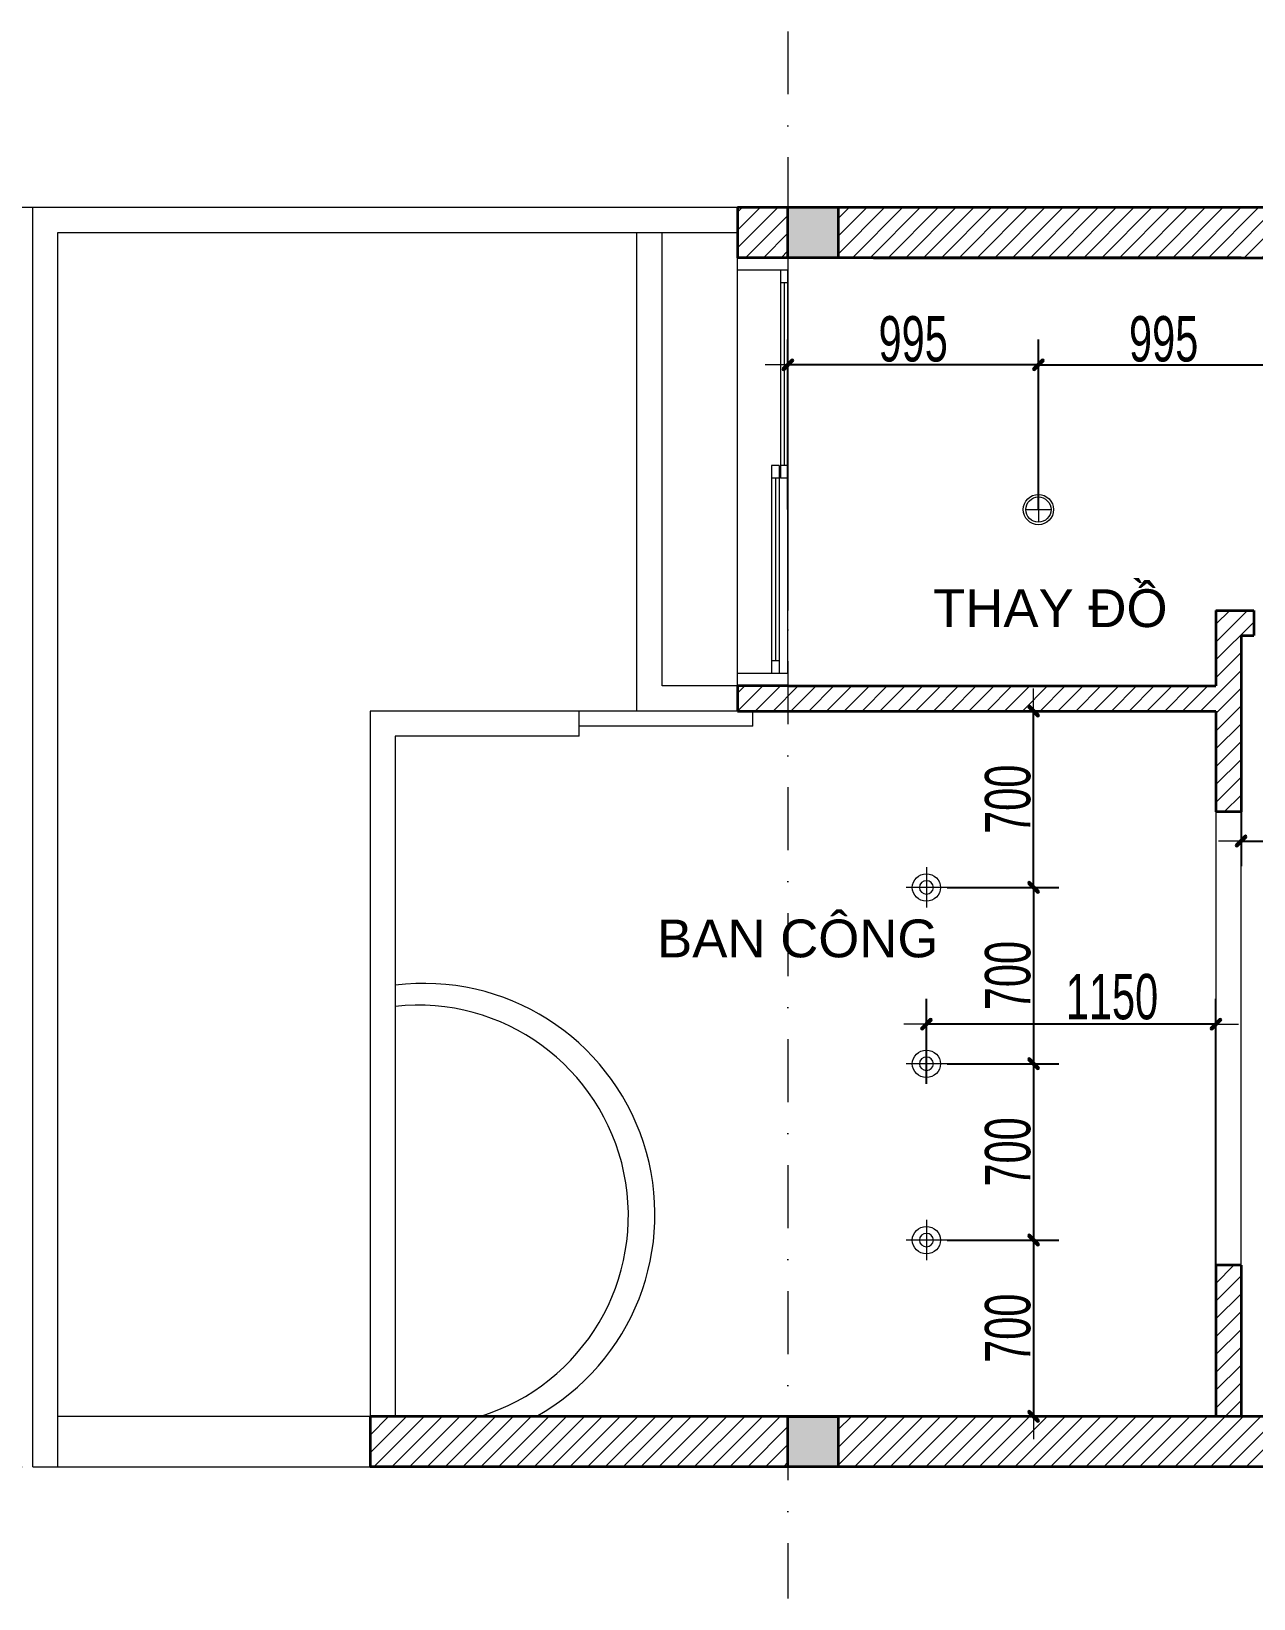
# Model space of a CAD drawing. Header units: inches. Extents: x 921646 to 2157952, y -92667 to 262089.
# Drawn here: x 1985189 to 1990044, y 55116 to 61338 of the extents above; entities that cross this region are included whole.
import ezdxf
from ezdxf.enums import TextEntityAlignment as Align

# ---------------------------------------------------------------- set-up
doc = ezdxf.new("R2010")
doc.units = ezdxf.units.IN
doc.header["$MEASUREMENT"] = 0
doc.linetypes.add('CENTER', pattern=[2, 1.25, -0.25, 0.25, -0.25])
doc.linetypes.add('DASHDOT', pattern=[1, 0.5, -0.25, 0, -0.25])
doc.layers.get('0').update_dxf_attribs({"lineweight": 9})
doc.layers.get('DEFPOINTS').update_dxf_attribs({"lineweight": 9})
for name, color, linetype, lineweight in [('00 gach chiu lua', 30, 'Continuous', 13), ('01-WALL', 10, 'Continuous', 35), ('04-TRUC', 40, 'DASHDOT', 9), ('09-DIMOUT', 251, 'Continuous', 9), ('13-VATDUNG', 104, 'Continuous', 13), ('DIEN-TB', 12, 'Continuous', 5)]:
    doc.layers.add(name, color=color, linetype=linetype, lineweight=lineweight)
doc.layers.add('02-TEXT', color=7, linetype='Continuous')
doc.styles.add('C', font='VHARIAL.TTF')
doc.styles.add('KICHTHUOC', font='VHELVCN.TTF', dxfattribs={"width": 0.8})
doc.styles.add('KS Sophia 191015$0$GHICHU-C', font='arial.ttf', dxfattribs={"width": 0.7})
doc.dimstyles.new('Copy of 100', dxfattribs={"dimscale": 100, "dimtxt": 1.8, "dimasz": 0.003, "dimexe": 1, "dimexo": 0, "dimgap": 0.1, "dimtad": 1, "dimdec": 0, "dimdsep": 46, "dimtxsty": 'KICHTHUOC', "dimblk": '1A', "dimcen": 0.001, "dimdle": 1.5, "dimclrt": 3, "dimadec": 0, "dimazin": 0, "dimtfac": 1, "dimtdec": 0, "dimtix": 1, "dimtmove": 2, "dimatfit": 3, "dimldrblk": '1A', "dimfxl": 1, "dimtolj": 1, "dimtzin": 0, "dimarcsym": 0})

# ---------------------------------------------------------------- blocks, each defined once
blk = doc.blocks.new('luoi')
at = {"layer": '09-DIMOUT'}
h = blk.add_hatch(color=256, dxfattribs=at)
h.dxf.hatch_style = 1
h.paths.add_polyline_path([(1733121.796972134, 129394.2698898753), (1733321.796972134, 129394.2698898753), (1733321.796972134, 129594.2698898753), (1733121.796972134, 129594.2698898753)])
h = blk.add_hatch(color=256, dxfattribs=at)
h.dxf.hatch_style = 1
h.paths.add_polyline_path([(1733121.796972134, 124594.2698898753), (1733321.796972134, 124594.2698898753), (1733321.796972134, 124794.2698898754), (1733121.796972134, 124794.2698898754)])
at = {"layer": '01-WALL'}
for points in [[(1733121.796972134, 129594.2698898753), (1733321.796972134, 129594.2698898753), (1733321.796972134, 129394.2698898753), (1733121.796972134, 129394.2698898753)], [(1733121.796972134, 124794.2698898754), (1733321.796972134, 124794.2698898754), (1733321.796972134, 124594.2698898753), (1733121.796972134, 124594.2698898753)]]:
    blk.add_lwpolyline(points, close=True, dxfattribs=at)
at = {"layer": '04-TRUC', "ltscale": 500}
for p, q in [((1733121.796972134, 130292.804575899), (1733121.796972134, 124070.8389788333)), ((1728931.056137772, 129594.2698898765), (1752564.317258802, 129594.2698898765)), ((1728830.44380979, 124594.2698898753), (1752564.317258803, 124594.2698898753))]:
    blk.add_line(p, q, dxfattribs=at)
blk = doc.blocks.new('*U885')
for p, q in [((825, 35), (825, 65)), ((825, 65), (1650, 65)), ((874.9999999999998, 35), (874.9999999999998, 65)), ((1600, 35), (1600, 65)), ((50, 30), (875, 30)), ((50, 0), (875, 0)), ((99.99999999999994, 0), (99.99999999999994, 30)), ((825, 35), (1650, 35)), ((825, 0), (825, 30)), ((875, 0), (875, 30))]:
    blk.add_line(p, q)
at = {"color": 8}
for p, q in [((99.99999999999994, 15), (825, 15)), ((874.9999999999998, 50), (1600, 50))]:
    blk.add_line(p, q, dxfattribs=at)
for points in [[(0, 0), (50, 0), (50, 200.0000000004657), (0, 200.0000000004657)], [(1650, 0), (1700, 0), (1700, 200.0000000004657), (1650, 200.0000000004657)]]:
    blk.add_lwpolyline(points, close=True)
for points in [[(1650, 200.0000000004657), (50, 200.0000000004657)], [(1650, 0), (50, 0)]]:
    blk.add_lwpolyline(points)
at = {"style": 'KS Sophia 191015$0$GHICHU-C', "flags": 1}
for tag, p in [('TEN_CUA', (449.9999999999998, -73.8988087587042)), ('KICH_THUOC', (449.9999999999998, -189.6050583226172)), ('QUI_CACH', (449.9999999999998, -310.8138379663876))]:
    blk.add_attdef(tag, text='', height=50, dxfattribs=at).set_placement(p, align=Align.MIDDLE)
blk = doc.blocks.new('tuong t2')
at = {"layer": '09-DIMOUT'}
h = blk.add_hatch(dxfattribs=at)
h.set_pattern_fill('ANSI31', color=256, scale=400)
h.set_pattern_definition([(45, (-254796.6854020097, -87721.63251871854), (-35.35533905932737, 35.35533905932738), [])])
h.paths.add_polyline_path([(1739597.714271932, 112789.3183696751), (1735697.714271895, 112789.3183696758), (1735697.714271895, 112589.3183696752), (1739597.714271932, 112589.3183696752)])
h.paths.add_polyline_path([(1735397.714271895, 112789.3183696758), (1733597.714271895, 112789.3183696762), (1733597.714271895, 112589.3183696752), (1735397.714271895, 112589.3183696752)])
h.paths.add_polyline_path([(1735197.714271758, 113389.3183696253), (1735097.714271758, 113389.3183696253), (1735097.714271931, 112789.3183696759), (1735197.714271931, 112789.3183696759)])
h.paths.add_polyline_path([(1733397.714271895, 112789.3183696762), (1731737.714271895, 112789.3183696765), (1731737.714271895, 112589.3183696373), (1733397.714271895, 112589.3183696405)])
h.paths.add_polyline_path([(1733397.714271895, 115689.3183696998), (1733197.714271895, 115689.3183696998), (1733197.714271895, 115589.3183696784), (1733397.714271895, 115589.3183696784)])
h.paths.add_polyline_path([(1735197.714271932, 115889.3183696384), (1735247.714271932, 115889.3183696774), (1735247.714271932, 115989.3183696774), (1735097.714271932, 115989.3183696384), (1735097.714271932, 115689.3183696785), (1733397.714271895, 115689.3183696784), (1733397.714271895, 115589.3183696784), (1735097.714271932, 115589.3183696784), (1735097.714271932, 115189.3183696384), (1735197.714271932, 115189.3183696384)])
h.paths.add_polyline_path([(1733397.714271895, 117389.3183696774), (1733397.714271895, 117589.3183696763), (1733197.714271895, 117589.3183696763), (1733197.714271894, 117389.318369656), (1733397.714271895, 117389.318369656)])
h.paths.add_polyline_path([(1735397.714271895, 117589.3183696763), (1733597.714271895, 117589.3183696763), (1733597.714271895, 117389.3183696774), (1735197.714271931, 117389.3183696774), (1735397.714271895, 117389.3183696738)])
h.paths.add_polyline_path([(1739797.714271932, 115989.3183696774), (1737477.714271932, 115989.3183696762), (1737477.714271932, 116089.3183696762), (1737377.714271932, 116089.3183696762), (1737377.714271932, 115989.3183696762), (1736047.714271932, 115989.3183696774), (1736047.714271932, 115889.3183696774), (1739297.714271932, 115889.3183696775), (1739297.714271937, 115739.318369666), (1739397.714271937, 115739.318369666), (1739397.714271932, 115889.3183696775), (1739797.714271932, 115889.3183696775)])
h.paths.add_polyline_path([(1737477.714271932, 117389.3183696774), (1737377.714271932, 117389.3183696774), (1737377.714271932, 116789.3183696762), (1737477.714271932, 116789.3183696762)])
h.paths.add_polyline_path([(1739897.714271932, 117389.3183696774), (1739797.714271932, 117389.3183696774), (1739797.714271932, 115989.3183696775), (1739797.714271932, 115739.318369677), (1739897.714271932, 115739.318369677)])
h.paths.add_polyline_path([(1739797.714271932, 117259.3183696989), (1739397.714271933, 117259.3183696989), (1739397.714271933, 117389.3183696774), (1739297.714271932, 117389.3183696774), (1739297.714271932, 117159.3183696989), (1739797.714271932, 117159.3183696989)])
h.paths.add_polyline_path([(1739397.714271937, 114839.318369666), (1739297.714271937, 114839.318369666), (1739297.714271931, 114289.3183696787), (1739797.714271932, 114289.3183696783), (1739797.714271932, 114389.3183696783), (1739397.714271931, 114389.3183696786)])
h.paths.add_polyline_path([(1743197.71427193, 112789.3183696763), (1743197.714271932, 112889.3183696746), (1743097.714271931, 112889.3183696746), (1743097.714271931, 112789.3183696746), (1743017.714271931, 112789.3183696746), (1743017.714271931, 112875.091096938), (1742987.190094747, 112889.3183696746), (1742477.714271931, 112889.3183696746), (1742477.714271931, 112789.3183696746), (1742397.714271931, 112789.3183696746), (1742397.714271931, 112889.3183696746), (1742297.71427193, 112889.3183696746), (1742297.71427193, 112789.3183696746), (1739897.714271932, 112789.318369675), (1739897.714271932, 112589.3183696752), (1743197.71427193, 112589.3183696752)])
h.paths.add_polyline_path([(1743197.71427193, 117589.3183696763), (1739897.714271932, 117589.3183696763), (1739897.714271932, 117389.3183696774), (1743197.71427193, 117389.3183696774)])
h.paths.add_polyline_path([(1746797.714271896, 117589.318369663), (1743497.71427193, 117589.3183696665), (1743497.71427193, 117389.3183696774), (1746797.714271896, 117389.3183696774)])
h.paths.add_polyline_path([(1746797.714271896, 112789.3183696761), (1743497.71427193, 112789.3183696757), (1743497.71427193, 112589.3183696601), (1746797.714271896, 112589.3183696665)])
h.paths.add_polyline_path([(1751597.714271896, 112739.3183696763), (1751547.714271895, 112739.3183696763), (1751547.714271895, 113189.3183696763), (1751697.714271896, 113189.3183696763), (1751697.714271896, 113289.3183696763), (1751447.714271895, 113289.3183696763), (1751447.714271895, 112739.3183696763), (1748547.714271896, 112739.3183696763), (1748547.714271896, 113289.3183696763), (1748447.714271895, 113289.3183696763), (1748447.714271895, 112789.3183696763), (1747097.714271896, 112789.3183696762), (1747097.714271896, 112589.318369667), (1751597.714271896, 112589.3183696757)])
h.paths.add_polyline_path([(1751897.714271896, 114189.3183696763), (1751547.714271896, 114189.3183696763), (1751547.714271896, 114089.3183696763), (1751697.714271895, 114089.3183696763), (1751697.714271896, 113602.0871482029), (1751897.714271896, 113602.0871482029)])
h.paths.add_polyline_path([(1751897.714271896, 113602.0871482029), (1751697.714271896, 113602.0871482029), (1751697.714271896, 113289.3183696763), (1751697.714271896, 112789.3183696762), (1751897.714271896, 112789.3183696762)])
h.paths.add_polyline_path([(1751047.714271896, 114189.3183696763), (1750697.714271896, 114189.3183696763), (1750697.714271896, 114689.3183696763), (1750597.714271896, 114689.3183696763), (1750597.714271895, 114189.3183696763), (1747897.714271896, 114189.3183696764), (1747897.714271896, 114089.3183696763), (1748447.714271896, 114089.3183696763), (1748447.714271895, 113989.3183696763), (1748547.714271895, 113989.3183696763), (1748547.714271896, 114089.3183696763), (1751047.714271896, 114089.3183696763)])
h.paths.add_polyline_path([(1746897.714271896, 117389.3183696764), (1746797.714271896, 117389.3183696764), (1746797.714271896, 114089.3183696754), (1746897.714271896, 114089.3183696754)])
h.paths.add_polyline_path([(1746997.714271896, 114189.3183696754), (1746897.714271896, 114189.3183696754), (1746897.714271896, 114089.3183696754), (1746997.714271896, 114089.3183696754)])
h.paths.add_polyline_path([(1751597.714271896, 117589.3183696773), (1750697.714271896, 117589.3183696774), (1747097.714271896, 117589.3183696774), (1747097.714271896, 117439.3183696774), (1750597.714271895, 117439.3183696774), (1750597.714271895, 116990.2385776625), (1750597.714271895, 116889.3183696763), (1750697.714271895, 116889.3183696763), (1750697.714271895, 117389.3183696774), (1751597.714271896, 117389.3183696773)])
h.paths.add_polyline_path([(1751897.714271895, 117389.3183696762), (1751797.714271895, 117389.3183696762), (1751797.714271895, 114189.3183696763), (1751897.714271895, 114189.3183696763)])
h.paths.add_polyline_path([(1739597.714271932, 117439.3183696774), (1739297.714271932, 117439.3183696774), (1739297.714271932, 117389.3183696774), (1739597.714271932, 117389.3183696774)])
at = {"layer": '01-WALL'}
for p, q in [((1733197.714271895, 117589.3183696774), (1733197.714271894, 117389.318369656)), ((1733197.714271895, 117589.3183696774), (1750697.714271896, 117589.3183696589)), ((1733397.714271895, 117389.318369656), (1733197.714271894, 117389.318369656)), ((1733397.714271895, 117389.3183696774), (1733397.714271895, 117389.318369656)), ((1735197.714271931, 117389.3183696774), (1733397.714271895, 117389.3183696774)), ((1735097.714271932, 115989.3183696384), (1735247.714271932, 115989.3183696774)), ((1735097.714271932, 115989.3183696384), (1735097.714271932, 115689.3183696785)), ((1735247.714271932, 115989.3183696774), (1735247.714271932, 115889.3183696774)), ((1735197.714271931, 115889.3183696384), (1735247.714271932, 115889.3183696774)), ((1735197.714271932, 115889.3183696384), (1735197.714271932, 115189.318369658)), ((1733197.714271895, 115689.3183696998), (1733197.714271895, 115589.3183696784)), ((1733397.714271895, 115689.3183696998), (1733197.714271894, 115689.3183696998)), ((1733397.714271895, 115689.3183696999), (1733397.714271895, 115689.3183696784)), ((1733397.714271895, 115689.3183696784), (1735097.714271932, 115689.3183696785)), ((1733197.714271895, 115589.3183696784), (1735097.714271932, 115589.3183696784)), ((1735097.714271932, 115589.3183696784), (1735097.714271932, 115189.3183696572)), ((1735197.714271931, 115189.3183696384), (1735097.714271932, 115189.3183696384)), ((1735097.714271759, 113389.3183696253), (1735097.714271931, 112789.3183696373)), ((1735197.714271758, 113389.3183696253), (1735097.714271759, 113389.3183696253)), ((1735197.714271759, 113389.3183696271), (1735197.714271931, 112789.3183696373)), ((1742297.71427193, 112789.3183696746), (1731737.714271895, 112789.3183696765)), ((1731737.714271895, 112789.3183696373), (1731737.714271895, 112589.3183696373)), ((1751897.714271896, 112589.3183696763), (1731737.714271895, 112589.3183696373))]:
    blk.add_line(p, q, dxfattribs=at)
at = {"layer": '09-DIMOUT'}
for p, q in [((1730397.714271988, 117589.3183696774), (1733197.714271895, 117589.3183696774)), ((1730397.714271988, 112589.3183696763), (1730397.714271988, 117589.3183696774)), ((1730497.714271987, 117489.3183696774), (1733197.714271895, 117489.3183696774)), ((1730497.714271987, 112589.3183696763), (1730497.714271987, 117489.3183696774)), ((1732797.714271895, 115589.3183696784), (1732797.714271896, 117489.3183696775)), ((1732897.714271895, 115689.3183696784), (1732897.714271896, 117489.3183696774)), ((1733197.714271895, 115689.3183696784), (1732897.714271895, 115689.3183696784)), ((1733197.714271895, 115589.3183696784), (1731737.714271895, 115589.3183696383)), ((1731737.714271895, 115589.3183696383), (1731737.714271895, 112789.3183696373)), ((1732568.930620195, 115489.3183696383), (1732568.930620195, 115589.3183696383)), ((1733197.714271895, 115589.3183696784), (1732797.714271895, 115589.3183696784)), ((1733257.714271895, 115529.3183696784), (1733257.714271895, 115589.3183696784)), ((1732568.930620195, 115489.3183696383), (1731837.714271895, 115489.3183696383)), ((1731837.714271895, 115489.3183696384), (1731837.714271895, 112789.3183696373)), ((1733257.714271895, 115529.3183696784), (1732568.930620195, 115529.3183696383)), ((1730397.714271988, 112589.3183696763), (1731737.714271895, 112589.3183696373))]:
    blk.add_line(p, q, dxfattribs=at)
for centre, radius, start, end in [((1731952.247559973, 113591.1286457932), 917.2460468061931, 299.0555082634232, 97.17304542170493), ((1731929.037456691, 113587.0638171559), 834.7459579777078, 287.123073316891, 96.2808658814176)]:
    blk.add_arc(centre, radius, start, end, dxfattribs=at)
blk = doc.blocks.new('ĐÈN LON NỔI')
at = {"layer": 'DIEN-TB', "color": 8, "linetype": 'CENTER', "ltscale": 100}
for p, q in [((-4.074536e-10, 62.50000000011642), (-4.074536e-10, -62.49999999988358)), ((62.49999999959254, 1.164153e-10), (-62.50000000040746, 1.164153e-10))]:
    blk.add_line(p, q, dxfattribs=at)
at = {"layer": 'DIEN-TB', "color": 2, "ltscale": 0.23, "const_width": 15.00000000109139}
blk.add_lwpolyline([(-20.94522019370925, 1.164153e-10, 1), (20.94522019303986, 1.455192e-10, 1)], format="xyb", close=True, dxfattribs=at)
at = {"layer": 'DIEN-TB', "color": 0}
blk.add_circle((-4.074536e-10, 1.164153e-10), 42.50000000309228, dxfattribs=at)
blk = doc.blocks.new('ád')
at = {"layer": '09-DIMOUT'}
for p, q in [((1953678.368633527, 58762.01768483762), (1953678.368633527, 58662.01768483763)), ((1953628.368633528, 58712.01768483762), (1953728.368633528, 58712.01768483762))]:
    blk.add_line(p, q, dxfattribs=at)
for radius in [60, 50]:
    blk.add_circle((1953678.368633527, 58712.01768483762), radius, dxfattribs=at)
blk = doc.blocks.new('KTHUOC')
blk.add_hatch(color=256).paths.add_polyline_path([(-70.7106781123323, -42.42640686487013), (42.42640687119425, 70.71067811865623, -1.000000312910242), (70.71067811865764, 42.42640687119568), (-42.4264068711944, -70.71067811865613, -1.000000315172818)])
for p, q in [((-14.14213562373398, 14.14213562372813), (14.14213562372786, -14.14213562373389)), ((-3.0589e-12, -200.0000000000028), (-3.0589e-12, 199.9999999999971)), ((-300.0000000000031, -2.8795e-12), (299.9999999999969, -2.8795e-12))]:
    blk.add_line(p, q)
for points in [[(42.42640687119132, 70.7106781186533), (-70.71067811865926, -42.42640687119708)], [(-42.42640687119147, -70.71067811865322), (70.71067811865915, 42.42640687119719)]]:
    blk.add_lwpolyline(points)
for centre, start, end in [((56.56854249492663, 56.56854249492384), 315.0000000000117, 134.9999999999996), ((-56.56854249492679, -56.56854249492372), 135.0000000000117, 315)]:
    blk.add_arc(centre, 20.00000000000002, start, end)
blk = doc.blocks.new('1A')
at = {"layer": '00 gach chiu lua'}
blk.add_blockref('KTHUOC', (3.638e-12, 3.638e-12), dxfattribs=at)
blk = doc.blocks.new('*D420')
at = {"layer": '09-DIMOUT', "color": 0, "lineweight": -2, "transparency": 16777216}
for p, q in [((1988826.757238986, 58639.04123314641), (1989270.25385152, 58639.04123314641)), ((1989170.25385152, 57939.34123314642), (1989170.25385152, 58638.74123314642)), ((1988826.757238986, 57939.04123314642), (1989270.25385152, 57939.04123314642))]:
    blk.add_line(p, q, dxfattribs=at)
at = {"layer": 'DEFPOINTS', "color": 0, "transparency": 16777216}
for p in [(1988826.757238986, 58639.04123314641), (1989170.25385152, 58639.04123314641), (1988826.757238986, 57939.04123314642)]:
    blk.add_point(p, dxfattribs=at)
at = {"layer": '09-DIMOUT', "color": 0, "lineweight": -2, "transparency": 16777216, "xscale": 0.3, "yscale": 0.3, "zscale": 0.3}
for p, rotation in [((1989170.25385152, 58639.04123314641), 90), ((1989170.25385152, 57939.04123314642), 270)]:
    blk.add_blockref('1A', p, dxfattribs=dict(at, rotation=rotation))
at = {"layer": '09-DIMOUT', "color": 3, "transparency": 16777216, "insert": (1989068.33385152, 58289.04123314673), "char_height": 180, "attachment_point": 5, "rotation": 90, "style": 'KICHTHUOC'}
blk.add_mtext('\\A1;700', dxfattribs=at)
blk = doc.blocks.new('*D421')
at = {"layer": '09-DIMOUT', "color": 0, "lineweight": -2, "transparency": 16777216}
for p, q in [((1988826.757238986, 57939.04123314642), (1989270.25385152, 57939.04123314642)), ((1989170.25385152, 57938.74123314641), (1989170.25385152, 57239.34123314641)), ((1988826.757238986, 57239.04123314642), (1989270.25385152, 57239.04123314642))]:
    blk.add_line(p, q, dxfattribs=at)
at = {"layer": 'DEFPOINTS', "color": 0, "transparency": 16777216}
for p in [(1988826.757238986, 57939.04123314642), (1988826.757238986, 57239.04123314642), (1989170.25385152, 57239.04123314642)]:
    blk.add_point(p, dxfattribs=at)
at = {"layer": '09-DIMOUT', "color": 0, "lineweight": -2, "transparency": 16777216, "xscale": 0.3, "yscale": 0.3, "zscale": 0.3}
for p, rotation in [((1989170.25385152, 57939.04123314642), 90), ((1989170.25385152, 57239.04123314642), 270)]:
    blk.add_blockref('1A', p, dxfattribs=dict(at, rotation=rotation))
at = {"layer": '09-DIMOUT', "color": 3, "transparency": 16777216, "insert": (1989068.33385152, 57589.04123314674), "char_height": 180, "attachment_point": 5, "rotation": 90, "style": 'KICHTHUOC'}
blk.add_mtext('\\A1;700', dxfattribs=at)
blk = doc.blocks.new('*D422')
at = {"layer": '09-DIMOUT', "color": 0, "lineweight": -2, "transparency": 16777216}
for p, q in [((1988826.757238986, 57239.04123314642), (1989270.25385152, 57239.04123314642)), ((1989170.25385152, 57238.74123314641), (1989170.25385152, 56539.34123314642)), ((1988826.757238985, 56539.04123314641), (1989270.25385152, 56539.04123314641))]:
    blk.add_line(p, q, dxfattribs=at)
at = {"layer": 'DEFPOINTS', "color": 0, "transparency": 16777216}
for p in [(1988826.757238986, 57239.04123314642), (1988826.757238985, 56539.04123314641), (1989170.25385152, 56539.04123314641)]:
    blk.add_point(p, dxfattribs=at)
at = {"layer": '09-DIMOUT', "color": 0, "lineweight": -2, "transparency": 16777216, "xscale": 0.3, "yscale": 0.3, "zscale": 0.3}
for p, rotation in [((1989170.25385152, 57239.04123314642), 90), ((1989170.25385152, 56539.04123314641), 270)]:
    blk.add_blockref('1A', p, dxfattribs=dict(at, rotation=rotation))
at = {"layer": '09-DIMOUT', "color": 3, "transparency": 16777216, "insert": (1989068.33385152, 56889.04123314673), "char_height": 180, "attachment_point": 5, "rotation": 90, "style": 'KICHTHUOC'}
blk.add_mtext('\\A1;700', dxfattribs=at)
blk = doc.blocks.new('*D423')
at = {"layer": '09-DIMOUT', "color": 0, "lineweight": -2, "transparency": 16777216}
for p, q in [((1988826.757238985, 56539.04123314641), (1989270.25385152, 56539.04123314641)), ((1989170.25385152, 56538.74123314642), (1989170.25385152, 55839.3412331441)), ((1988675.682026798, 55839.04123314409), (1989270.25385152, 55839.04123314409))]:
    blk.add_line(p, q, dxfattribs=at)
at = {"layer": 'DEFPOINTS', "color": 0, "transparency": 16777216}
for p in [(1988826.757238985, 56539.04123314641), (1988675.682026798, 55839.04123314409), (1989170.25385152, 55839.04123314409)]:
    blk.add_point(p, dxfattribs=at)
at = {"layer": '09-DIMOUT', "color": 0, "lineweight": -2, "transparency": 16777216, "xscale": 0.3, "yscale": 0.3, "zscale": 0.3}
for p, rotation in [((1989170.25385152, 56539.04123314641), 90), ((1989170.25385152, 55839.04123314409), 270)]:
    blk.add_blockref('1A', p, dxfattribs=dict(at, rotation=rotation))
at = {"layer": '09-DIMOUT', "color": 3, "transparency": 16777216, "insert": (1989068.33385152, 56189.04123314558), "char_height": 180, "attachment_point": 5, "rotation": 90, "style": 'KICHTHUOC'}
blk.add_mtext('\\A1;700', dxfattribs=at)
blk = doc.blocks.new('*D424')
at = {"layer": '09-DIMOUT', "color": 0, "lineweight": -2, "transparency": 16777216}
for p, q in [((1988744.399673923, 57159.0897443473), (1988744.399673923, 57496.26669097005)), ((1989894.399673768, 56439.04123309329), (1989894.399673768, 57496.26669097005)), ((1989894.099673769, 57396.26669097004), (1988744.699673923, 57396.26669097004))]:
    blk.add_line(p, q, dxfattribs=at)
at = {"layer": 'DEFPOINTS', "color": 0, "transparency": 16777216}
for p in [(1988744.399673923, 57396.26669097004), (1988744.399673923, 57159.0897443473), (1989894.399673768, 56439.04123309329)]:
    blk.add_point(p, dxfattribs=at)
at = {"layer": '09-DIMOUT', "color": 0, "lineweight": -2, "transparency": 16777216, "xscale": 0.3, "yscale": 0.3, "zscale": 0.3, "rotation": 180}
blk.add_blockref('1A', (1988744.399673923, 57396.26669097004), dxfattribs=at)
at = {"layer": '09-DIMOUT', "color": 0, "lineweight": -2, "transparency": 16777216, "xscale": 0.3, "yscale": 0.3, "zscale": 0.3}
blk.add_blockref('1A', (1989894.399673768, 57396.26669097004), dxfattribs=at)
at = {"layer": '09-DIMOUT', "color": 3, "transparency": 16777216, "insert": (1989481.621951088, 57504.41422132647), "char_height": 180, "attachment_point": 5, "style": 'KICHTHUOC'}
blk.add_mtext('\\A1;1150', dxfattribs=at)
blk = doc.blocks.new('*D429')
at = {"layer": '09-DIMOUT', "color": 0, "lineweight": -2, "transparency": 16777216}
for p, q in [((1989994.399673942, 58239.041233126), (1989994.399673942, 58022.93753263598)), ((1990694.399673941, 58229.47474607137), (1990694.399673941, 58022.93753263598)), ((1989994.699673942, 58122.93753263599), (1990694.099673942, 58122.93753263599))]:
    blk.add_line(p, q, dxfattribs=at)
at = {"layer": 'DEFPOINTS', "color": 0, "transparency": 16777216}
for p in [(1989994.399673942, 58239.041233126), (1990694.399673941, 58229.47474607137), (1990694.399673941, 58122.93753263599)]:
    blk.add_point(p, dxfattribs=at)
at = {"layer": '09-DIMOUT', "color": 0, "lineweight": -2, "transparency": 16777216, "xscale": 0.3, "yscale": 0.3, "zscale": 0.3, "rotation": 180}
blk.add_blockref('1A', (1989994.399673942, 58122.93753263599), dxfattribs=at)
at = {"layer": '09-DIMOUT', "color": 0, "lineweight": -2, "transparency": 16777216, "xscale": 0.3, "yscale": 0.3, "zscale": 0.3}
blk.add_blockref('1A', (1990694.399673941, 58122.93753263599), dxfattribs=at)
at = {"layer": '09-DIMOUT', "color": 3, "transparency": 16777216, "insert": (1990344.399673942, 58224.85753263598), "char_height": 180, "attachment_point": 5, "style": 'KICHTHUOC'}
blk.add_mtext('\\A1;700', dxfattribs=at)
blk = doc.blocks.new('*D435')
at = {"layer": '09-DIMOUT', "color": 0, "lineweight": -2, "transparency": 16777216}
for p, q in [((1988194.399673905, 59439.04123312335), (1988194.399673905, 60113.84893460816)), ((1989189.399673905, 59439.04123312335), (1989189.399673905, 60113.84893460816)), ((1989189.099673905, 60013.84893460816), (1988194.699673905, 60013.84893460816))]:
    blk.add_line(p, q, dxfattribs=at)
at = {"layer": 'DEFPOINTS', "color": 0, "transparency": 16777216}
for p in [(1988194.399673905, 60013.84893460816), (1988194.399673905, 59439.04123312335), (1989189.399673905, 59439.04123312335)]:
    blk.add_point(p, dxfattribs=at)
at = {"layer": '09-DIMOUT', "color": 0, "lineweight": -2, "transparency": 16777216, "xscale": 0.3, "yscale": 0.3, "zscale": 0.3, "rotation": 180}
blk.add_blockref('1A', (1988194.399673905, 60013.84893460816), dxfattribs=at)
at = {"layer": '09-DIMOUT', "color": 0, "lineweight": -2, "transparency": 16777216, "xscale": 0.3, "yscale": 0.3, "zscale": 0.3}
blk.add_blockref('1A', (1989189.399673905, 60013.84893460816), dxfattribs=at)
at = {"layer": '09-DIMOUT', "color": 3, "transparency": 16777216, "insert": (1988691.899673905, 60115.76893460816), "char_height": 180, "attachment_point": 5, "style": 'KICHTHUOC'}
blk.add_mtext('\\A1;995', dxfattribs=at)
blk = doc.blocks.new('*D438')
at = {"layer": '09-DIMOUT', "color": 0, "lineweight": -2, "transparency": 16777216}
for p, q in [((1989189.399673905, 59439.04123312335), (1989189.399673905, 60113.84893460816)), ((1990184.399673905, 59439.04123312335), (1990184.399673905, 60113.84893460816)), ((1989189.699673905, 60013.84893460816), (1990184.099673905, 60013.84893460816))]:
    blk.add_line(p, q, dxfattribs=at)
at = {"layer": 'DEFPOINTS', "color": 0, "transparency": 16777216}
for p in [(1990184.399673905, 60013.84893460816), (1989189.399673905, 59439.04123312335), (1990184.399673905, 59439.04123312335)]:
    blk.add_point(p, dxfattribs=at)
at = {"layer": '09-DIMOUT', "color": 0, "lineweight": -2, "transparency": 16777216, "xscale": 0.3, "yscale": 0.3, "zscale": 0.3, "rotation": 180}
blk.add_blockref('1A', (1989189.399673905, 60013.84893460816), dxfattribs=at)
at = {"layer": '09-DIMOUT', "color": 0, "lineweight": -2, "transparency": 16777216, "xscale": 0.3, "yscale": 0.3, "zscale": 0.3}
blk.add_blockref('1A', (1990184.399673905, 60013.84893460816), dxfattribs=at)
at = {"layer": '09-DIMOUT', "color": 3, "transparency": 16777216, "insert": (1989686.899673904, 60115.76893460816), "char_height": 180, "attachment_point": 5, "style": 'KICHTHUOC'}
blk.add_mtext('\\A1;995', dxfattribs=at)

msp = doc.modelspace()

# ---------------------------------------------------------------- linework, layer by layer
at = {"layer": '01-WALL'}
msp.add_line((1988534.399673905, 60439.04123312501), (1992264.399673905, 60439.04123314442), dxfattribs=at)
at = {"layer": '09-DIMOUT'}
for p, q in [((1988194.399673905, 59439.04123312393), (1988194.399673905, 59039.04123314538)), ((1986534.399673906, 55839.04123312393), (1985294.399673998, 55839.04123314335))]:
    msp.add_line(p, q, dxfattribs=at)
msp.add_lwpolyline([(1989994.399673942, 58239.04123310638), (1989894.399673768, 58239.04123310638), (1989894.399673768, 56439.04123309329), (1989994.399673942, 56439.04123309329)], close=True, dxfattribs=at)

# ---------------------------------------------------------------- block references
at = {"layer": '01-WALL'}
msp.add_blockref('luoi', (255072.6027017706, -68955.22865673219), dxfattribs=at)
at = {"layer": '09-DIMOUT'}
msp.add_blockref('ád', (35511.03104037722, 727.0235482857242), dxfattribs=at)
at = {"layer": '13-VATDUNG'}
msp.add_blockref('tuong t2', (254796.6854020097, -56950.27713653203), dxfattribs=at)
at = {"layer": '13-VATDUNG', "xscale": -1, "rotation": 90}
msp.add_blockref('*U885', (1988194.399673904, 60439.04123312393), dxfattribs=at)
at = {"layer": 'DIEN-TB', "xscale": 1.317721040998801, "yscale": 1.279223820786021, "zscale": 1.279223820786021}
for p in [(1988744.399673924, 57939.04123314627), (1988744.399673924, 57239.04123314627), (1988744.399673923, 56539.04123314627)]:
    msp.add_blockref('ĐÈN LON NỔI', p, dxfattribs=at)

# ---------------------------------------------------------------- texts
at = {"layer": '02-TEXT', "style": 'C'}
for s, p in [('THAY §å', (1989236.554397071, 58972.64248359013)), ('BAN C¤NG', (1988233.417483881, 57661.59609933435))]:
    msp.add_text(s, height=150, dxfattribs=at).set_placement(p, align=Align.CENTER)

# ---------------------------------------------------------------- dimensions: what is measured, and where the dimension line sits
at = {"layer": '09-DIMOUT'}
for base, p1, p2, picture, middle in [((1988194.399673905, 60013.84893460816), (1989189.399673905, 59439.04123312335), (1988194.399673905, 59439.04123312335), '*D435', (1988691.899673905, 60115.76893460816)), ((1990184.399673905, 60013.84893460816), (1989189.399673905, 59439.04123312335), (1990184.399673905, 59439.04123312335), '*D438', (1989686.899673904, 60115.76893460816)), ((1990694.399673941, 58122.93753263599), (1989994.399673942, 58239.041233126), (1990694.399673941, 58229.47474607137), '*D429', (1990344.399673942, 58224.85753263598))]:
    dim = msp.add_linear_dim(base=base, p1=p1, p2=p2, dimstyle='Copy of 100', dxfattribs=at)
    dim.commit()
    dim.dimension.update_dxf_attribs({"geometry": picture, "text_midpoint": middle})
for base, p1, p2, picture, middle in [((1989170.25385152, 58639.04123314641), (1988826.757238986, 57939.04123314642), (1988826.757238986, 58639.04123314641), '*D420', (1989068.33385152, 58289.04123314673)), ((1989170.25385152, 57239.04123314642), (1988826.757238986, 57939.04123314642), (1988826.757238986, 57239.04123314642), '*D421', (1989068.33385152, 57589.04123314674)), ((1989170.25385152, 56539.04123314641), (1988826.757238986, 57239.04123314642), (1988826.757238985, 56539.04123314641), '*D422', (1989068.33385152, 56889.04123314673)), ((1989170.25385152, 55839.04123314409), (1988826.757238985, 56539.04123314641), (1988675.682026798, 55839.04123314409), '*D423', (1989068.33385152, 56189.04123314558))]:
    dim = msp.add_linear_dim(base=base, p1=p1, p2=p2, angle=90, dimstyle='Copy of 100', dxfattribs=at)
    dim.commit()
    dim.dimension.update_dxf_attribs({"geometry": picture, "text_midpoint": middle})
dim = msp.add_linear_dim(base=(1988744.399673923, 57396.26669097004), p1=(1989894.399673768, 56439.04123309329), p2=(1988744.399673923, 57159.0897443473), dimstyle='Copy of 100', dxfattribs=at)
dim.commit()
dim.dimension.update_dxf_attribs({"geometry": '*D424', "text_midpoint": (1989481.621951088, 57504.41422132647), "dimtype": 160})

doc.saveas('drawing.dxf')
